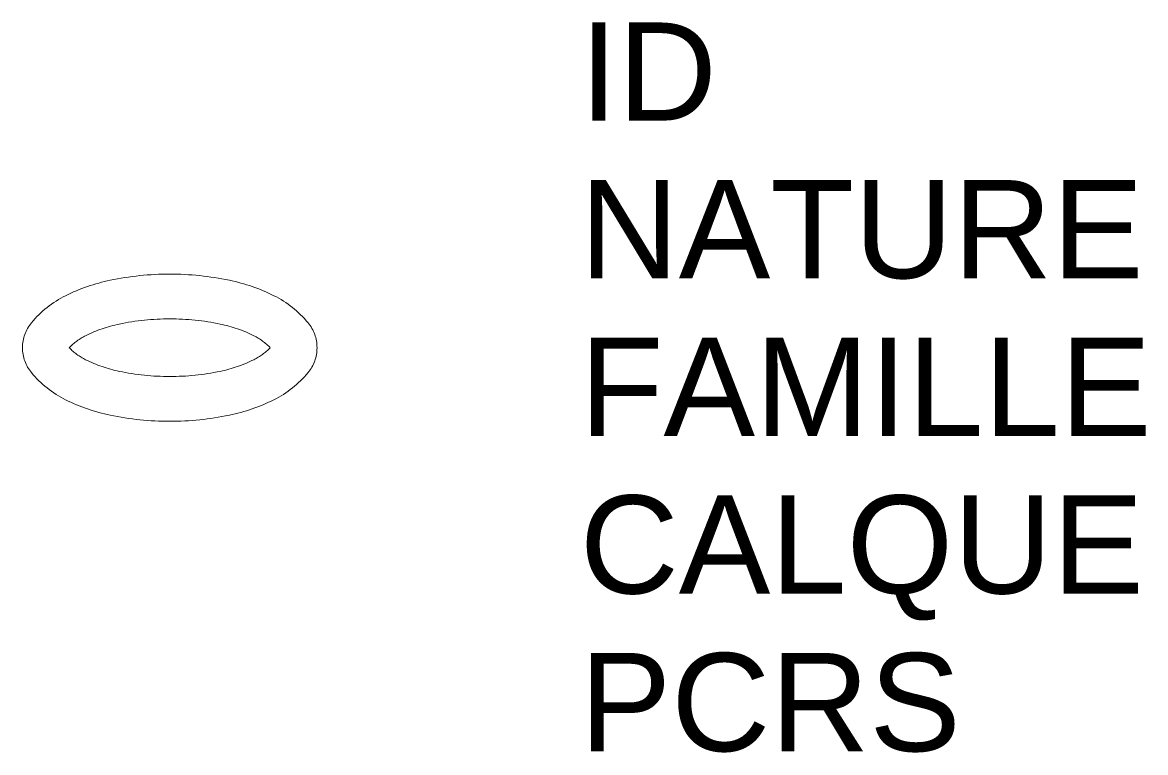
# Model space of a CAD drawing. Header units: metres. Extents: x 3120.91 to 3123.2, y 1758 to 1759.49.
import ezdxf

# ---------------------------------------------------------------- set-up
doc = ezdxf.new("R2010")
doc.units = ezdxf.units.M
doc.linetypes.add('Socle_Continu', pattern=[2.5, 2.5, 0])
doc.linetypes.add('Topo_Continu', pattern=[2.5, 2.5, 0])
doc.layers.add('MOBUR_SCS', color=251, linetype='Socle_Continu', lineweight=13)
doc.styles.get("Standard").update_dxf_attribs({"font": 'arial.ttf'})

msp = doc.modelspace()

# ---------------------------------------------------------------- linework, layer by layer
at = {"layer": 'MOBUR_SCS', "linetype": 'Topo_Continu'}
for points in [[(3120.9147, 1758.8251, 0.174705), (3120.933, 1758.7743, 0.104203), (3121.0026, 1758.719, 0.064948), (3121.0934, 1758.6875, 0.051099), (3121.2147, 1758.6751, 0.051099), (3121.3361, 1758.6875, 0.064948), (3121.4269, 1758.719, 0.104203), (3121.4964, 1758.7743, 0.174705), (3121.5147, 1758.8251, 0.174705), (3121.4964, 1758.8759, 0.104203), (3121.4269, 1758.9311, 0.064948), (3121.3361, 1758.9626, 0.051099), (3121.2147, 1758.9751, 0.051099), (3121.0934, 1758.9626, 0.064948), (3121.0026, 1758.9311, 0.104203), (3120.933, 1758.8759, 0.174705)], [(3121.01, 1758.8251, 0.083919), (3121.0434, 1758.8007, 0.064948), (3121.1119, 1758.7769, 0.051099), (3121.2147, 1758.7664, 0.051099), (3121.3175, 1758.7769, 0.064948), (3121.386, 1758.8007, 0.083918), (3121.4194, 1758.8251, 0.083918), (3121.386, 1758.8495, 0.064948), (3121.3175, 1758.8733, 0.051099), (3121.2147, 1758.8838, 0.051099), (3121.1119, 1758.8733, 0.064948), (3121.0434, 1758.8495, 0.083918)]]:
    msp.add_lwpolyline(points, format="xyb", close=True, dxfattribs=at)

# ---------------------------------------------------------------- texts
at = {"layer": 'MOBUR_SCS', "linetype": 'Topo_Continu', "flags": 9}
for tag, p, s in [('ID', (3122.0498, 1759.288), 'NP_2604'), ('NATURE', (3122.0498, 1758.9667), 'Poubelle ovale'), ('FAMILLE', (3122.0498, 1758.6454), 'Mobilier urbain'), ('CALQUE', (3122.0498, 1758.3241), 'MOBUR_SCS')]:
    msp.add_attdef(tag, p, s, height=0.2, dxfattribs=at)
at = {"layer": 'MOBUR_SCS', "linetype": 'Socle_Continu', "flags": 9}
msp.add_attdef('PCRS', (3122.0498, 1758.0028), 'HabillageSymbole', height=0.2, dxfattribs=at)

doc.saveas('drawing.dxf')
